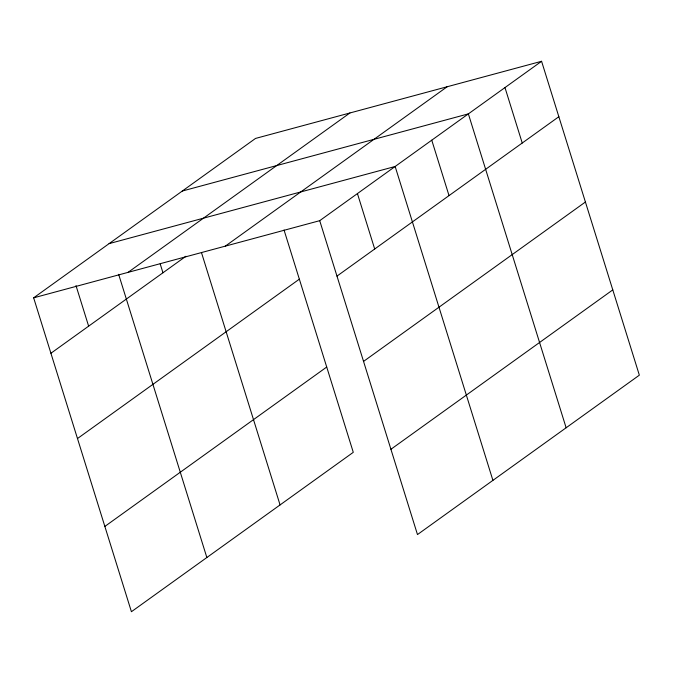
<?xml version="1.0" encoding="UTF-8"?>
<svg xmlns="http://www.w3.org/2000/svg" width="673" height="673" viewBox="0 0 673 673"><rect width="100%" height="100%" fill="white"/><g stroke="black" fill="none" stroke-linecap="round" stroke-linejoin="round"><path stroke-width="1.01" d="M284.031 229.989L353.283 452.323L131.42 611.715L33.65 297.828L255.521 138.436L541.58 61.285L639.35 375.172L417.479 534.564L319.717 220.677L541.58 61.285M128.055 272.363L349.918 112.971M50.912 353.258L185.95 256.253M225.312 246.133L447.183 86.741M77.479 438.552L299.35 279.16M336.98 276.107L558.851 116.715M104.853 526.429L326.716 367.037M363.546 361.401L585.417 202.009M390.92 449.278L612.783 289.886M182.299 191.031L468.366 113.88L566.136 427.776M109.085 243.634L395.152 166.483L492.914 480.371M33.65 297.828L319.717 220.677M504.977 87.583L522.24 143.021M431.755 140.186L449.026 195.616M357.43 193.58L374.701 249.01M201.446 252.484L280.069 504.927M160.182 263.858L162.959 272.767M118.641 274.315L206.855 557.522M75.99 285.579L88.634 326.161"/></g></svg>
